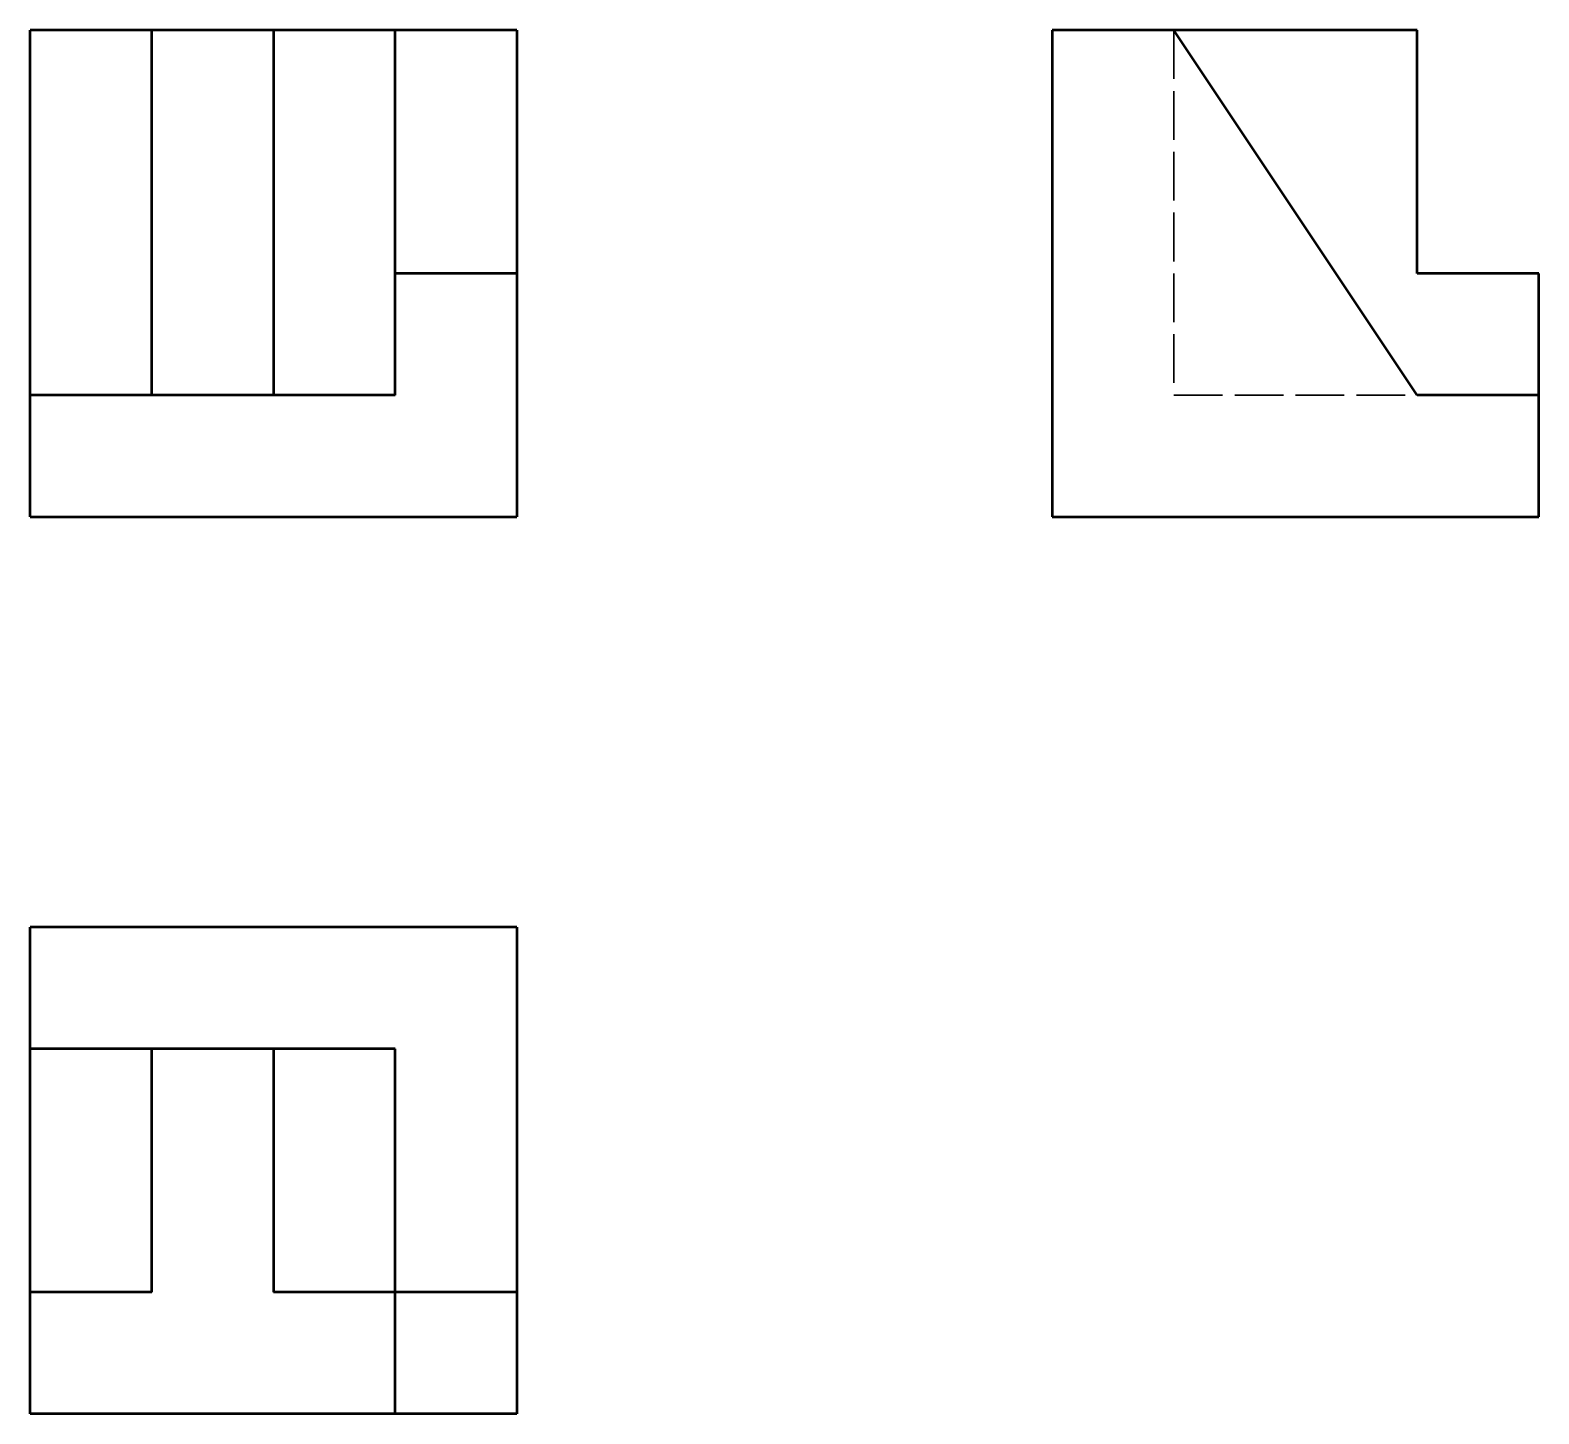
# Model space of a CAD drawing. Header units: millimetres. Extents: x 71 to 195, y 48 to 162.
import ezdxf

# ---------------------------------------------------------------- set-up
doc = ezdxf.new("R2010")
doc.units = ezdxf.units.MM
doc.linetypes.add('DASHED', pattern=[0.2068, 0.1655, -0.0413])
doc.layers.add('Oculto (ISO)', color=7, linetype='DASHED', lineweight=35)
doc.layers.add('Visible (ISO)', color=7, linetype='Continuous', lineweight=50)

msp = doc.modelspace()

# ---------------------------------------------------------------- linework, layer by layer
at = {"layer": 'Oculto (ISO)', "ltscale": 24.17795}
for p, q in [((164.63, 161.87), (164.63, 131.87)), ((164.63, 131.87), (184.63, 131.87))]:
    msp.add_line(p, q, dxfattribs=at)
at = {"layer": 'Visible (ISO)'}
for p, q in [((80.63, 161.87), (70.63, 161.87)), ((70.63, 131.87), (70.63, 161.87)), ((90.63, 161.87), (80.63, 161.87)), ((80.63, 131.87), (80.63, 161.87)), ((90.63, 161.87), (90.63, 131.87)), ((100.63, 161.87), (90.63, 161.87)), ((110.63, 161.87), (100.63, 161.87)), ((100.63, 141.87), (100.63, 161.87)), ((110.63, 161.87), (110.63, 141.87)), ((154.63, 161.87), (154.63, 121.87)), ((164.63, 161.87), (154.63, 161.87)), ((184.63, 131.87), (164.63, 161.87)), ((184.63, 161.87), (164.63, 161.87)), ((184.63, 141.87), (184.63, 161.87)), ((110.63, 141.87), (100.63, 141.87)), ((100.63, 131.87), (100.63, 141.87)), ((110.63, 141.87), (110.63, 121.87)), ((194.63, 141.87), (184.63, 141.87)), ((194.63, 131.87), (194.63, 141.87)), ((100.63, 131.87), (70.63, 131.87)), ((70.63, 121.87), (70.63, 131.87)), ((194.63, 131.87), (184.63, 131.87)), ((194.63, 121.87), (194.63, 131.87)), ((70.63, 121.87), (110.63, 121.87)), ((154.63, 121.87), (194.63, 121.87)), ((110.63, 88.13), (70.63, 88.13)), ((70.63, 78.13), (70.63, 88.13)), ((110.63, 88.13), (110.63, 58.13)), ((80.63, 78.13), (70.63, 78.13)), ((70.63, 58.13), (70.63, 78.13)), ((90.63, 78.13), (80.63, 78.13)), ((80.63, 58.13), (80.63, 78.13)), ((90.63, 78.13), (90.63, 58.13)), ((100.63, 78.13), (90.63, 78.13)), ((100.63, 58.13), (100.63, 78.13)), ((80.63, 58.13), (70.63, 58.13)), ((70.63, 48.13), (70.63, 58.13)), ((100.63, 58.13), (90.63, 58.13)), ((110.63, 58.13), (100.63, 58.13)), ((100.63, 48.13), (100.63, 58.13)), ((110.63, 58.13), (110.63, 48.13)), ((100.63, 48.13), (70.63, 48.13)), ((110.63, 48.13), (100.63, 48.13))]:
    msp.add_line(p, q, dxfattribs=at)

doc.saveas('drawing.dxf')
